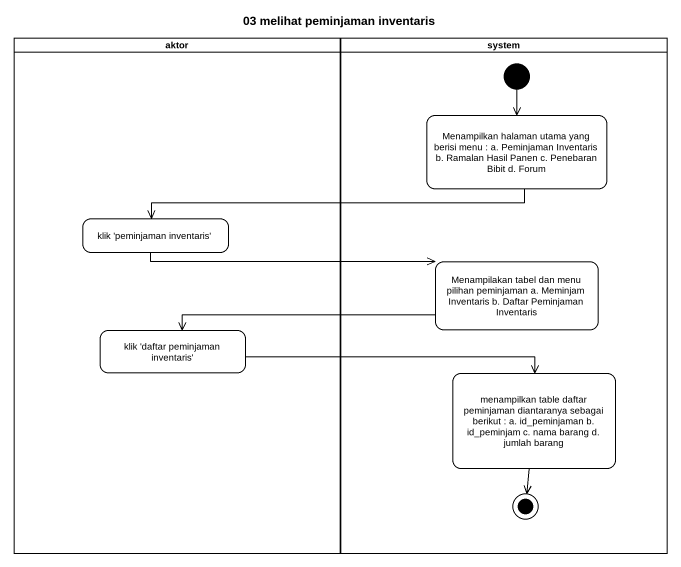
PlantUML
@startuml
title 03 melihat peminjaman inventaris
hide empty description
state aktor <<partition>> {
  state "klik 'peminjaman inventaris'" as klik_peminjaman_inventaris
  state "klik 'daftar peminjaman inventaris'" as klik_daftar_peminjaman
}
state system <<partition>> {
  state "Menampilkan halaman utama yang berisi menu : a. Peminjaman Inventaris b. Ramalan Hasil Panen c. Penebaran Bibit d. Forum" as Menampilkan_halaman_utama
  state "Menampilakan tabel dan menu pilihan peminjaman a. Meminjam Inventaris b. Daftar Peminjaman Inventaris" as Menampilakan_tabel_dan_menu
  state "menampilkan table daftar peminjaman diantaranya sebagai berikut : a. id_peminjaman b. id_peminjam c. nama barang d. jumlah barang" as menampilkan_table_daftar
  [*] --> Menampilkan_halaman_utama
  menampilkan_table_daftar --> [*]
}
Menampilkan_halaman_utama -left-> klik_peminjaman_inventaris
klik_peminjaman_inventaris -right-> Menampilakan_tabel_dan_menu
Menampilakan_tabel_dan_menu -left-> klik_daftar_peminjaman
klik_daftar_peminjaman -right-> menampilkan_table_daftar
@enduml
